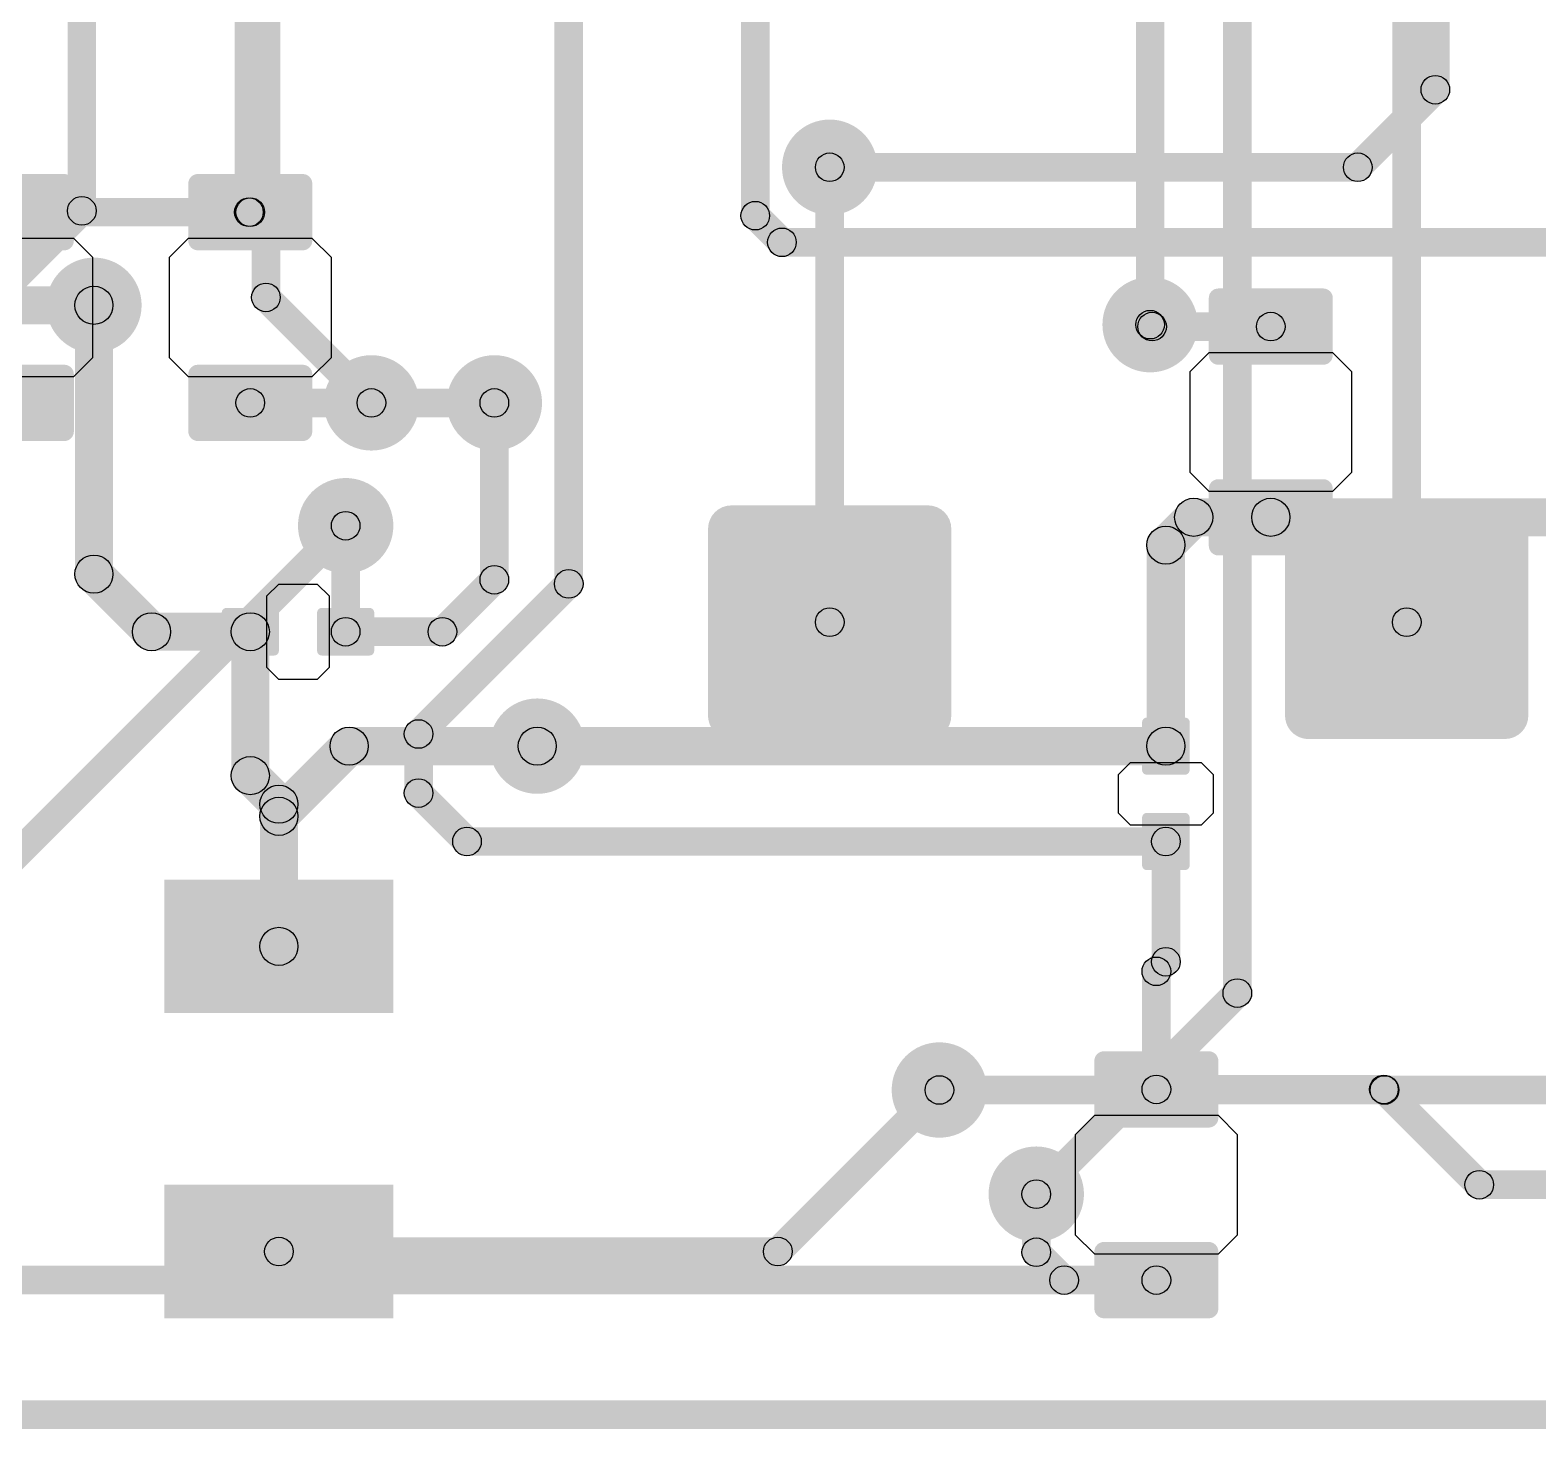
# Model space of a CAD drawing. Header units: millimetres. Extents: x 0 to 3.58, y 0 to 2.95.
# Drawn here: x 1.417 to 2.039, y 0.053 to 0.63 of the extents above; entities that cross this region are included whole.
import ezdxf

# ---------------------------------------------------------------- set-up
doc = ezdxf.new("R2010")
doc.units = ezdxf.units.MM
doc.header["$MEASUREMENT"] = 0
for name, color, linetype in [('BottomLayer', 5, 'Continuous'), ('TopLayer', 1, 'Continuous'), ('ViaHoleLayer', 16, 'Continuous')]:
    doc.layers.add(name, color=color, linetype=linetype)

# ---------------------------------------------------------------- blocks, each defined once
blk = doc.blocks.new('CAPMP7343X310N_15')
at = {"layer": 'TopLayer'}
h = blk.add_hatch(color=1, dxfattribs=at)
edge = h.paths.add_edge_path()
edge.add_arc((-0.15965, -0.03858), 0.00965, 180, 270)
edge.add_line((-0.15965, -0.04823), (-0.07854, -0.04823))
edge.add_arc((-0.07854, -0.03858), 0.00965, 270, 360)
edge.add_line((-0.0689, -0.03858), (-0.0689, 0.03858))
edge.add_arc((-0.07854, 0.03858), 0.00965, 0, 90)
edge.add_line((-0.07854, 0.04823), (-0.15965, 0.04823))
edge.add_arc((-0.15965, 0.03858), 0.00965, 90, 180)
edge.add_line((-0.16929, 0.03858), (-0.16929, -0.03858))
h = blk.add_hatch(color=1, dxfattribs=at)
edge = h.paths.add_edge_path()
edge.add_arc((0.07854, -0.03858), 0.00965, 180, 270)
edge.add_line((0.07854, -0.04823), (0.15965, -0.04823))
edge.add_arc((0.15965, -0.03858), 0.00965, 270, 360)
edge.add_line((0.16929, -0.03858), (0.16929, 0.03858))
edge.add_arc((0.15965, 0.03858), 0.00965, 0, 90)
edge.add_line((0.15965, 0.04823), (0.07854, 0.04823))
edge.add_arc((0.07854, 0.03858), 0.00965, 90, 180)
edge.add_line((0.0689, 0.03858), (0.0689, -0.03858))
blk = doc.blocks.new('RES0805_B_41')
at = {"layer": 'BottomLayer'}
h = blk.add_hatch(color=5, dxfattribs=at)
edge = h.paths.add_edge_path()
edge.add_arc((-0.02756, 0.02165), 0.00394, 0, 90)
edge.add_line((-0.02756, 0.02559), (-0.05118, 0.02559))
edge.add_arc((-0.05118, 0.02165), 0.00394, 90, 180)
edge.add_line((-0.05512, 0.02165), (-0.05512, -0.02165))
edge.add_arc((-0.05118, -0.02165), 0.00394, 180, 270)
edge.add_line((-0.05118, -0.02559), (-0.02756, -0.02559))
edge.add_arc((-0.02756, -0.02165), 0.00394, 270, 360)
edge.add_line((-0.02362, -0.02165), (-0.02362, 0.02165))
h = blk.add_hatch(color=5, dxfattribs=at)
edge = h.paths.add_edge_path()
edge.add_arc((0.05118, 0.02165), 0.00394, 0, 90)
edge.add_line((0.05118, 0.02559), (0.02756, 0.02559))
edge.add_arc((0.02756, 0.02165), 0.00394, 90, 180)
edge.add_line((0.02362, 0.02165), (0.02362, -0.02165))
edge.add_arc((0.02756, -0.02165), 0.00394, 180, 270)
edge.add_line((0.02756, -0.02559), (0.05118, -0.02559))
edge.add_arc((0.05118, -0.02165), 0.00394, 270, 360)
edge.add_line((0.05512, -0.02165), (0.05512, 0.02165))
for p, q in [((-0.02067, 0.03346), (-0.02854, 0.02559)), ((0.02067, 0.03346), (-0.02067, 0.03346)), ((0.02854, 0.02559), (0.02067, 0.03346)), ((-0.02854, 0.02559), (-0.02854, -0.02559)), ((0.02854, -0.02559), (0.02854, 0.02559)), ((-0.02854, -0.02559), (-0.02067, -0.03346)), ((0.02067, -0.03346), (0.02854, -0.02559)), ((-0.02067, -0.03346), (0.02067, -0.03346))]:
    blk.add_line(p, q, dxfattribs=at)
blk = doc.blocks.new('RES0805_B_45')
at = {"layer": 'BottomLayer'}
h = blk.add_hatch(color=5, dxfattribs=at)
edge = h.paths.add_edge_path()
edge.add_arc((-0.02756, 0.02165), 0.00394, 0, 90)
edge.add_line((-0.02756, 0.02559), (-0.05118, 0.02559))
edge.add_arc((-0.05118, 0.02165), 0.00394, 90, 180)
edge.add_line((-0.05512, 0.02165), (-0.05512, -0.02165))
edge.add_arc((-0.05118, -0.02165), 0.00394, 180, 270)
edge.add_line((-0.05118, -0.02559), (-0.02756, -0.02559))
edge.add_arc((-0.02756, -0.02165), 0.00394, 270, 360)
edge.add_line((-0.02362, -0.02165), (-0.02362, 0.02165))
h = blk.add_hatch(color=5, dxfattribs=at)
edge = h.paths.add_edge_path()
edge.add_arc((0.05118, 0.02165), 0.00394, 0, 90)
edge.add_line((0.05118, 0.02559), (0.02756, 0.02559))
edge.add_arc((0.02756, 0.02165), 0.00394, 90, 180)
edge.add_line((0.02362, 0.02165), (0.02362, -0.02165))
edge.add_arc((0.02756, -0.02165), 0.00394, 180, 270)
edge.add_line((0.02756, -0.02559), (0.05118, -0.02559))
edge.add_arc((0.05118, -0.02165), 0.00394, 270, 360)
edge.add_line((0.05512, -0.02165), (0.05512, 0.02165))
for p, q in [((-0.02067, 0.03346), (-0.02854, 0.02559)), ((0.02067, 0.03346), (-0.02067, 0.03346)), ((0.02854, 0.02559), (0.02067, 0.03346)), ((-0.02854, 0.02559), (-0.02854, -0.02559)), ((0.02854, -0.02559), (0.02854, 0.02559)), ((-0.02854, -0.02559), (-0.02067, -0.03346)), ((0.02067, -0.03346), (0.02854, -0.02559)), ((-0.02067, -0.03346), (0.02067, -0.03346))]:
    blk.add_line(p, q, dxfattribs=at)
blk = doc.blocks.new('RES0805_B_46')
at = {"layer": 'BottomLayer'}
h = blk.add_hatch(color=5, dxfattribs=at)
edge = h.paths.add_edge_path()
edge.add_arc((-0.02756, 0.02165), 0.00394, 0, 90)
edge.add_line((-0.02756, 0.02559), (-0.05118, 0.02559))
edge.add_arc((-0.05118, 0.02165), 0.00394, 90, 180)
edge.add_line((-0.05512, 0.02165), (-0.05512, -0.02165))
edge.add_arc((-0.05118, -0.02165), 0.00394, 180, 270)
edge.add_line((-0.05118, -0.02559), (-0.02756, -0.02559))
edge.add_arc((-0.02756, -0.02165), 0.00394, 270, 360)
edge.add_line((-0.02362, -0.02165), (-0.02362, 0.02165))
h = blk.add_hatch(color=5, dxfattribs=at)
edge = h.paths.add_edge_path()
edge.add_arc((0.05118, 0.02165), 0.00394, 0, 90)
edge.add_line((0.05118, 0.02559), (0.02756, 0.02559))
edge.add_arc((0.02756, 0.02165), 0.00394, 90, 180)
edge.add_line((0.02362, 0.02165), (0.02362, -0.02165))
edge.add_arc((0.02756, -0.02165), 0.00394, 180, 270)
edge.add_line((0.02756, -0.02559), (0.05118, -0.02559))
edge.add_arc((0.05118, -0.02165), 0.00394, 270, 360)
edge.add_line((0.05512, -0.02165), (0.05512, 0.02165))
for p, q in [((-0.02067, 0.03346), (-0.02854, 0.02559)), ((0.02067, 0.03346), (-0.02067, 0.03346)), ((0.02854, 0.02559), (0.02067, 0.03346)), ((-0.02854, 0.02559), (-0.02854, -0.02559)), ((0.02854, -0.02559), (0.02854, 0.02559)), ((-0.02854, -0.02559), (-0.02067, -0.03346)), ((0.02067, -0.03346), (0.02854, -0.02559)), ((-0.02067, -0.03346), (0.02067, -0.03346))]:
    blk.add_line(p, q, dxfattribs=at)
blk = doc.blocks.new('RES0805_B_47')
at = {"layer": 'BottomLayer'}
h = blk.add_hatch(color=5, dxfattribs=at)
edge = h.paths.add_edge_path()
edge.add_arc((-0.02756, 0.02165), 0.00394, 0, 90)
edge.add_line((-0.02756, 0.02559), (-0.05118, 0.02559))
edge.add_arc((-0.05118, 0.02165), 0.00394, 90, 180)
edge.add_line((-0.05512, 0.02165), (-0.05512, -0.02165))
edge.add_arc((-0.05118, -0.02165), 0.00394, 180, 270)
edge.add_line((-0.05118, -0.02559), (-0.02756, -0.02559))
edge.add_arc((-0.02756, -0.02165), 0.00394, 270, 360)
edge.add_line((-0.02362, -0.02165), (-0.02362, 0.02165))
h = blk.add_hatch(color=5, dxfattribs=at)
edge = h.paths.add_edge_path()
edge.add_arc((0.05118, 0.02165), 0.00394, 0, 90)
edge.add_line((0.05118, 0.02559), (0.02756, 0.02559))
edge.add_arc((0.02756, 0.02165), 0.00394, 90, 180)
edge.add_line((0.02362, 0.02165), (0.02362, -0.02165))
edge.add_arc((0.02756, -0.02165), 0.00394, 180, 270)
edge.add_line((0.02756, -0.02559), (0.05118, -0.02559))
edge.add_arc((0.05118, -0.02165), 0.00394, 270, 360)
edge.add_line((0.05512, -0.02165), (0.05512, 0.02165))
for p, q in [((-0.02067, 0.03346), (-0.02854, 0.02559)), ((0.02067, 0.03346), (-0.02067, 0.03346)), ((0.02854, 0.02559), (0.02067, 0.03346)), ((-0.02854, 0.02559), (-0.02854, -0.02559)), ((0.02854, -0.02559), (0.02854, 0.02559)), ((-0.02854, -0.02559), (-0.02067, -0.03346)), ((0.02067, -0.03346), (0.02854, -0.02559)), ((-0.02067, -0.03346), (0.02067, -0.03346))]:
    blk.add_line(p, q, dxfattribs=at)
blk = doc.blocks.new('CAPC1005X55N_B_68')
at = {"layer": 'BottomLayer'}
h = blk.add_hatch(color=5, dxfattribs=at)
edge = h.paths.add_edge_path()
edge.add_arc((-0.00984, 0.00787), 0.00197, 0, 90)
edge.add_line((-0.00984, 0.00984), (-0.02953, 0.00984))
edge.add_arc((-0.02953, 0.00787), 0.00197, 90, 180)
edge.add_line((-0.0315, 0.00787), (-0.0315, -0.00787))
edge.add_arc((-0.02953, -0.00787), 0.00197, 180, 270)
edge.add_line((-0.02953, -0.00984), (-0.00984, -0.00984))
edge.add_arc((-0.00984, -0.00787), 0.00197, 270, 360)
edge.add_line((-0.00787, -0.00787), (-0.00787, 0.00787))
h = blk.add_hatch(color=5, dxfattribs=at)
edge = h.paths.add_edge_path()
edge.add_arc((0.02953, 0.00787), 0.00197, 0, 90)
edge.add_line((0.02953, 0.00984), (0.00984, 0.00984))
edge.add_arc((0.00984, 0.00787), 0.00197, 90, 180)
edge.add_line((0.00787, 0.00787), (0.00787, -0.00787))
edge.add_arc((0.00984, -0.00787), 0.00197, 180, 270)
edge.add_line((0.00984, -0.00984), (0.02953, -0.00984))
edge.add_arc((0.02953, -0.00787), 0.00197, 270, 360)
edge.add_line((0.0315, -0.00787), (0.0315, 0.00787))
for p, q in [((-0.00787, 0.01969), (-0.0128, 0.01476)), ((0.00787, 0.01969), (-0.00787, 0.01969)), ((0.0128, 0.01476), (0.00787, 0.01969)), ((-0.0128, 0.01476), (-0.0128, -0.01476)), ((0.0128, -0.01476), (0.0128, 0.01476)), ((-0.0128, -0.01476), (-0.00787, -0.01969)), ((0.00787, -0.01969), (0.0128, -0.01476)), ((-0.00787, -0.01969), (0.00787, -0.01969))]:
    blk.add_line(p, q, dxfattribs=at)
blk = doc.blocks.new('CAP__TANTAL_B_72')
at = {"layer": 'TopLayer'}
for points in [[(-0.09055, 0.04724), (-0.03543, 0.04724), (-0.03543, -0.04724), (-0.09055, -0.04724)], [(0.03543, 0.04724), (0.09055, 0.04724), (0.09055, -0.04724), (0.03543, -0.04724)]]:
    blk.add_hatch(color=1, dxfattribs=at).paths.add_polyline_path(points)
blk = doc.blocks.new('CAPC1005X55N_73')
at = {"layer": 'TopLayer'}
h = blk.add_hatch(color=1, dxfattribs=at)
edge = h.paths.add_edge_path()
edge.add_arc((-0.02953, -0.00787), 0.00197, 180, 270)
edge.add_line((-0.02953, -0.00984), (-0.00984, -0.00984))
edge.add_arc((-0.00984, -0.00787), 0.00197, 270, 360)
edge.add_line((-0.00788, -0.00787), (-0.00788, 0.00787))
edge.add_arc((-0.00984, 0.00787), 0.00197, 0, 90)
edge.add_line((-0.00984, 0.00984), (-0.02953, 0.00984))
edge.add_arc((-0.02953, 0.00787), 0.00197, 90, 180)
edge.add_line((-0.0315, 0.00787), (-0.0315, -0.00787))
h = blk.add_hatch(color=1, dxfattribs=at)
edge = h.paths.add_edge_path()
edge.add_arc((0.00984, -0.00787), 0.00197, 180, 270)
edge.add_line((0.00984, -0.00984), (0.02953, -0.00984))
edge.add_arc((0.02953, -0.00787), 0.00197, 270, 360)
edge.add_line((0.03149, -0.00787), (0.03149, 0.00787))
edge.add_arc((0.02953, 0.00787), 0.00197, 0, 90)
edge.add_line((0.02953, 0.00984), (0.00984, 0.00984))
edge.add_arc((0.00984, 0.00787), 0.00197, 90, 180)
edge.add_line((0.00787, 0.00787), (0.00787, -0.00787))
for p, q in [((-0.0128, 0.01476), (-0.00787, 0.01969)), ((-0.00787, 0.01969), (0.00787, 0.01969)), ((0.00787, 0.01969), (0.0128, 0.01476)), ((-0.0128, -0.01476), (-0.0128, 0.01476)), ((0.0128, 0.01476), (0.0128, -0.01476)), ((-0.00787, -0.01969), (-0.0128, -0.01476)), ((0.0128, -0.01476), (0.00787, -0.01969)), ((0.00787, -0.01969), (-0.00787, -0.01969))]:
    blk.add_line(p, q, dxfattribs=at)

msp = doc.modelspace()

# ---------------------------------------------------------------- hatches: boundary and pattern name
at = {"layer": 'BottomLayer'}
for points in [[(2.00295, 0.60567), (1.99114, 0.60567), (1.99114, 0.71658), (2.00295, 0.71658)], [(1.72223, 0.55367), (1.71042, 0.55367), (1.71042, 0.67267), (1.72223, 0.67267)], [(1.64523, 0.40167), (1.63342, 0.40167), (1.63342, 0.6591), (1.64523, 0.6591)], [(1.51323, 0.55512), (1.50142, 0.55512), (1.50142, 0.6511), (1.51323, 0.6511)], [(1.96922, 0.56949), (1.96087, 0.57785), (1.99287, 0.60985), (2.00122, 0.60149)], [(1.74705, 0.56776), (1.74705, 0.57957), (1.96505, 0.57957), (1.96505, 0.56776)], [(1.40945, 0.54921), (1.40945, 0.56102), (1.50732, 0.56102), (1.50732, 0.54921)], [(1.50732, 0.54921), (1.50732, 0.56102), (1.50787, 0.56102), (1.50787, 0.54921)], [(1.71215, 0.54949), (1.7205, 0.55785), (1.7315, 0.54685), (1.72315, 0.53849)], [(1.72732, 0.53676), (1.72732, 0.54857), (2.11032, 0.54857), (2.11032, 0.53676)], [(1.32232, 0.5088), (1.32232, 0.52454), (1.44332, 0.52454), (1.44332, 0.5088)], [(1.87515, 0.50449), (1.8835, 0.51285), (1.88429, 0.51205), (1.87594, 0.5037)], [(1.88012, 0.50197), (1.88012, 0.51378), (1.92913, 0.51378), (1.92913, 0.50197)], [(1.50787, 0.47047), (1.50787, 0.48228), (1.55787, 0.48228), (1.55787, 0.47047)], [(1.55787, 0.47047), (1.55787, 0.48228), (1.60861, 0.48228), (1.60861, 0.47047)], [(1.89732, 0.42126), (1.89732, 0.43701), (1.92913, 0.43701), (1.92913, 0.42126)], [(1.92913, 0.42126), (1.92913, 0.43701), (2.11551, 0.43701), (2.11551, 0.42126)], [(1.40055, 0.27063), (1.3922, 0.27898), (1.54307, 0.42985), (1.55142, 0.42149)], [(1.89139, 0.41207), (1.88026, 0.4232), (1.89176, 0.4347), (1.90289, 0.42357)], [(1.8937, 0.33465), (1.87795, 0.33465), (1.87795, 0.41764), (1.8937, 0.41764)], [(1.5815, 0.33549), (1.57315, 0.34385), (1.63515, 0.40585), (1.6435, 0.39749)], [(1.62632, 0.32677), (1.62632, 0.34252), (1.88582, 0.34252), (1.88582, 0.32677)], [(1.58323, 0.31528), (1.57142, 0.31528), (1.57142, 0.33967), (1.58323, 0.33967)], [(1.57315, 0.3111), (1.5815, 0.31945), (1.6015, 0.29945), (1.59315, 0.2911)], [(1.59732, 0.28937), (1.59732, 0.30118), (1.88582, 0.30118), (1.88582, 0.28937)], [(1.89173, 0.24561), (1.87992, 0.24561), (1.87992, 0.29528), (1.89173, 0.29528)], [(1.88606, 0.23749), (1.87771, 0.24585), (1.88165, 0.24978), (1.89, 0.24143)], [(1.88779, 0.19291), (1.87598, 0.19291), (1.87598, 0.24167), (1.88779, 0.24167)], [(1.79232, 0.18676), (1.79232, 0.19857), (1.97606, 0.19857), (1.97606, 0.18676)], [(1.88189, 0.18701), (1.88189, 0.19882), (1.97582, 0.19882), (1.97582, 0.18701)], [(1.97164, 0.18874), (1.97999, 0.19709), (1.98024, 0.19685), (1.97189, 0.18849)], [(1.97189, 0.18849), (1.98024, 0.19685), (2.01936, 0.15772), (2.01101, 0.14937)], [(1.97606, 0.18676), (1.97606, 0.19857), (2.07953, 0.19857), (2.07953, 0.18676)], [(2.01519, 0.14764), (2.01519, 0.15945), (2.05512, 0.15945), (2.05512, 0.14764)], [(1.83823, 0.12567), (1.82642, 0.12567), (1.82642, 0.14967), (1.83823, 0.14967)], [(1.82815, 0.12149), (1.8365, 0.12985), (1.84799, 0.11835), (1.83964, 0.11)], [(1.22598, 0.10827), (1.22598, 0.12008), (1.84382, 0.12008), (1.84382, 0.10827)], [(1.84382, 0.10827), (1.84382, 0.12008), (1.88189, 0.12008), (1.88189, 0.10827)], [(0.43232, 0.05276), (0.43232, 0.06457), (3.24843, 0.06457), (3.24843, 0.05276)]]:
    msp.add_hatch(color=5, dxfattribs=at).paths.add_polyline_path(points)
h = msp.add_hatch(color=5, dxfattribs=at)
edge = h.paths.add_edge_path()
edge.add_arc((1.99705, 0.60567), 0.00591, 0, 360)
h = msp.add_hatch(color=5, dxfattribs=at)
edge = h.paths.add_edge_path()
edge.add_arc((1.99705, 0.60567), 0.00591, 0, 360)
h = msp.add_hatch(color=5, dxfattribs=at)
edge = h.paths.add_edge_path()
edge.add_arc((1.74705, 0.57367), 0.01969, 0, 360)
h = msp.add_hatch(color=5, dxfattribs=at)
edge = h.paths.add_edge_path()
edge.add_arc((1.74705, 0.57367), 0.00591, 0, 360)
h = msp.add_hatch(color=5, dxfattribs=at)
edge = h.paths.add_edge_path()
edge.add_arc((1.96505, 0.57367), 0.00591, 0, 360)
h = msp.add_hatch(color=5, dxfattribs=at)
edge = h.paths.add_edge_path()
edge.add_arc((1.96505, 0.57367), 0.00591, 0, 360)
h = msp.add_hatch(color=5, dxfattribs=at)
edge = h.paths.add_edge_path()
edge.add_arc((1.50732, 0.55512), 0.00591, 0, 360)
h = msp.add_hatch(color=5, dxfattribs=at)
edge = h.paths.add_edge_path()
edge.add_arc((1.50732, 0.55512), 0.00591, 0, 360)
h = msp.add_hatch(color=5, dxfattribs=at)
edge = h.paths.add_edge_path()
edge.add_arc((1.50732, 0.55512), 0.00591, 0, 360)
h = msp.add_hatch(color=5, dxfattribs=at)
edge = h.paths.add_edge_path()
edge.add_arc((1.50787, 0.55512), 0.00591, 0, 360)
h = msp.add_hatch(color=5, dxfattribs=at)
edge = h.paths.add_edge_path()
edge.add_arc((1.71632, 0.55367), 0.00591, 0, 360)
h = msp.add_hatch(color=5, dxfattribs=at)
edge = h.paths.add_edge_path()
edge.add_arc((1.71632, 0.55367), 0.00591, 0, 360)
h = msp.add_hatch(color=5, dxfattribs=at)
edge = h.paths.add_edge_path()
edge.add_arc((1.72732, 0.54267), 0.00591, 0, 360)
h = msp.add_hatch(color=5, dxfattribs=at)
edge = h.paths.add_edge_path()
edge.add_arc((1.72732, 0.54267), 0.00591, 0, 360)
h = msp.add_hatch(color=5, dxfattribs=at)
edge = h.paths.add_edge_path()
edge.add_arc((1.44332, 0.51667), 0.01969, 0, 360)
h = msp.add_hatch(color=5, dxfattribs=at)
edge = h.paths.add_edge_path()
edge.add_arc((1.44332, 0.51667), 0.00787, 0, 360)
h = msp.add_hatch(color=5, dxfattribs=at)
edge = h.paths.add_edge_path()
edge.add_arc((1.87932, 0.50867), 0.01969, 0, 360)
h = msp.add_hatch(color=5, dxfattribs=at)
edge = h.paths.add_edge_path()
edge.add_arc((1.87932, 0.50867), 0.00591, 0, 360)
h = msp.add_hatch(color=5, dxfattribs=at)
edge = h.paths.add_edge_path()
edge.add_arc((1.88012, 0.50787), 0.00591, 0, 360)
h = msp.add_hatch(color=5, dxfattribs=at)
edge = h.paths.add_edge_path()
edge.add_arc((1.88012, 0.50787), 0.00591, 0, 360)
h = msp.add_hatch(color=5, dxfattribs=at)
edge = h.paths.add_edge_path()
edge.add_arc((1.92913, 0.50787), 0.00591, 0, 360)
h = msp.add_hatch(color=5, dxfattribs=at)
edge = h.paths.add_edge_path()
edge.add_arc((1.55787, 0.47638), 0.01969, 0, 360)
h = msp.add_hatch(color=5, dxfattribs=at)
edge = h.paths.add_edge_path()
edge.add_arc((1.60861, 0.47638), 0.01969, 0, 360)
h = msp.add_hatch(color=5, dxfattribs=at)
edge = h.paths.add_edge_path()
edge.add_arc((1.50787, 0.47638), 0.00591, 0, 360)
h = msp.add_hatch(color=5, dxfattribs=at)
edge = h.paths.add_edge_path()
edge.add_arc((1.55787, 0.47638), 0.00591, 0, 360)
h = msp.add_hatch(color=5, dxfattribs=at)
edge = h.paths.add_edge_path()
edge.add_arc((1.55787, 0.47638), 0.00591, 0, 360)
h = msp.add_hatch(color=5, dxfattribs=at)
edge = h.paths.add_edge_path()
edge.add_arc((1.60861, 0.47638), 0.00591, 0, 360)
h = msp.add_hatch(color=5, dxfattribs=at)
edge = h.paths.add_edge_path()
edge.add_arc((1.54724, 0.42567), 0.01969, 0, 360)
h = msp.add_hatch(color=5, dxfattribs=at)
edge = h.paths.add_edge_path()
edge.add_arc((1.89732, 0.42913), 0.00787, 0, 360)
h = msp.add_hatch(color=5, dxfattribs=at)
edge = h.paths.add_edge_path()
edge.add_arc((1.89732, 0.42913), 0.00787, 0, 360)
h = msp.add_hatch(color=5, dxfattribs=at)
edge = h.paths.add_edge_path()
edge.add_arc((1.92913, 0.42913), 0.00787, 0, 360)
h = msp.add_hatch(color=5, dxfattribs=at)
edge = h.paths.add_edge_path()
edge.add_arc((1.92913, 0.42913), 0.00787, 0, 360)
h = msp.add_hatch(color=5, dxfattribs=at)
edge = h.paths.add_edge_path()
edge.add_arc((1.54724, 0.42567), 0.00591, 0, 360)
h = msp.add_hatch(color=5, dxfattribs=at)
edge = h.paths.add_edge_path()
edge.add_arc((1.88582, 0.41764), 0.00787, 0, 360)
h = msp.add_hatch(color=5, dxfattribs=at)
edge = h.paths.add_edge_path()
edge.add_arc((1.88582, 0.41764), 0.00787, 0, 360)
h = msp.add_hatch(color=5, dxfattribs=at)
edge = h.paths.add_edge_path()
edge.add_arc((1.63932, 0.40167), 0.00591, 0, 360)
h = msp.add_hatch(color=5, dxfattribs=at)
edge = h.paths.add_edge_path()
edge.add_arc((1.63932, 0.40167), 0.00591, 0, 360)
h = msp.add_hatch(color=5, dxfattribs=at)
edge = h.paths.add_edge_path()
edge.add_arc((1.62632, 0.33465), 0.01969, 0, 360)
h = msp.add_hatch(color=5, dxfattribs=at)
edge = h.paths.add_edge_path()
edge.add_arc((1.57732, 0.33967), 0.00591, 0, 360)
h = msp.add_hatch(color=5, dxfattribs=at)
edge = h.paths.add_edge_path()
edge.add_arc((1.57732, 0.33967), 0.00591, 0, 360)
h = msp.add_hatch(color=5, dxfattribs=at)
edge = h.paths.add_edge_path()
edge.add_arc((1.62632, 0.33465), 0.00787, 0, 360)
h = msp.add_hatch(color=5, dxfattribs=at)
edge = h.paths.add_edge_path()
edge.add_arc((1.88582, 0.33465), 0.00787, 0, 360)
h = msp.add_hatch(color=5, dxfattribs=at)
edge = h.paths.add_edge_path()
edge.add_arc((1.88582, 0.33465), 0.00787, 0, 360)
h = msp.add_hatch(color=5, dxfattribs=at)
edge = h.paths.add_edge_path()
edge.add_arc((1.57732, 0.31528), 0.00591, 0, 360)
h = msp.add_hatch(color=5, dxfattribs=at)
edge = h.paths.add_edge_path()
edge.add_arc((1.57732, 0.31528), 0.00591, 0, 360)
h = msp.add_hatch(color=5, dxfattribs=at)
edge = h.paths.add_edge_path()
edge.add_arc((1.59732, 0.29528), 0.00591, 0, 360)
h = msp.add_hatch(color=5, dxfattribs=at)
edge = h.paths.add_edge_path()
edge.add_arc((1.59732, 0.29528), 0.00591, 0, 360)
h = msp.add_hatch(color=5, dxfattribs=at)
edge = h.paths.add_edge_path()
edge.add_arc((1.88582, 0.29528), 0.00591, 0, 360)
h = msp.add_hatch(color=5, dxfattribs=at)
edge = h.paths.add_edge_path()
edge.add_arc((1.88582, 0.29528), 0.00591, 0, 360)
h = msp.add_hatch(color=5, dxfattribs=at)
edge = h.paths.add_edge_path()
edge.add_arc((1.88582, 0.24561), 0.00591, 0, 360)
h = msp.add_hatch(color=5, dxfattribs=at)
edge = h.paths.add_edge_path()
edge.add_arc((1.88582, 0.24561), 0.00591, 0, 360)
h = msp.add_hatch(color=5, dxfattribs=at)
edge = h.paths.add_edge_path()
edge.add_arc((1.88189, 0.24167), 0.00591, 0, 360)
h = msp.add_hatch(color=5, dxfattribs=at)
edge = h.paths.add_edge_path()
edge.add_arc((1.88189, 0.24167), 0.00591, 0, 360)
h = msp.add_hatch(color=5, dxfattribs=at)
edge = h.paths.add_edge_path()
edge.add_arc((1.79232, 0.19267), 0.01969, 0, 360)
h = msp.add_hatch(color=5, dxfattribs=at)
edge = h.paths.add_edge_path()
edge.add_arc((1.79232, 0.19267), 0.00591, 0, 360)
h = msp.add_hatch(color=5, dxfattribs=at)
edge = h.paths.add_edge_path()
edge.add_arc((1.88189, 0.19291), 0.00591, 0, 360)
h = msp.add_hatch(color=5, dxfattribs=at)
edge = h.paths.add_edge_path()
edge.add_arc((1.88189, 0.19291), 0.00591, 0, 360)
h = msp.add_hatch(color=5, dxfattribs=at)
edge = h.paths.add_edge_path()
edge.add_arc((1.97582, 0.19291), 0.00591, 0, 360)
h = msp.add_hatch(color=5, dxfattribs=at)
edge = h.paths.add_edge_path()
edge.add_arc((1.97582, 0.19291), 0.00591, 0, 360)
h = msp.add_hatch(color=5, dxfattribs=at)
edge = h.paths.add_edge_path()
edge.add_arc((1.97606, 0.19267), 0.00591, 0, 360)
h = msp.add_hatch(color=5, dxfattribs=at)
edge = h.paths.add_edge_path()
edge.add_arc((1.97606, 0.19267), 0.00591, 0, 360)
h = msp.add_hatch(color=5, dxfattribs=at)
edge = h.paths.add_edge_path()
edge.add_arc((1.97606, 0.19267), 0.00591, 0, 360)
h = msp.add_hatch(color=5, dxfattribs=at)
edge = h.paths.add_edge_path()
edge.add_arc((1.97606, 0.19267), 0.00591, 0, 360)
h = msp.add_hatch(color=5, dxfattribs=at)
edge = h.paths.add_edge_path()
edge.add_arc((1.83232, 0.14967), 0.01969, 0, 360)
h = msp.add_hatch(color=5, dxfattribs=at)
edge = h.paths.add_edge_path()
edge.add_arc((2.01519, 0.15354), 0.00591, 0, 360)
h = msp.add_hatch(color=5, dxfattribs=at)
edge = h.paths.add_edge_path()
edge.add_arc((2.01519, 0.15354), 0.00591, 0, 360)
h = msp.add_hatch(color=5, dxfattribs=at)
edge = h.paths.add_edge_path()
edge.add_arc((1.83232, 0.14967), 0.00591, 0, 360)
h = msp.add_hatch(color=5, dxfattribs=at)
edge = h.paths.add_edge_path()
edge.add_arc((1.83232, 0.12567), 0.00591, 0, 360)
h = msp.add_hatch(color=5, dxfattribs=at)
edge = h.paths.add_edge_path()
edge.add_arc((1.83232, 0.12567), 0.00591, 0, 360)
h = msp.add_hatch(color=5, dxfattribs=at)
edge = h.paths.add_edge_path()
edge.add_arc((1.84382, 0.11417), 0.00591, 0, 360)
h = msp.add_hatch(color=5, dxfattribs=at)
edge = h.paths.add_edge_path()
edge.add_arc((1.84382, 0.11417), 0.00591, 0, 360)
h = msp.add_hatch(color=5, dxfattribs=at)
edge = h.paths.add_edge_path()
edge.add_arc((1.84382, 0.11417), 0.00591, 0, 360)
h = msp.add_hatch(color=5, dxfattribs=at)
edge = h.paths.add_edge_path()
edge.add_arc((1.88189, 0.11417), 0.00591, 0, 360)
at = {"layer": 'TopLayer'}
for points in [[(1.44423, 0.55567), (1.43242, 0.55567), (1.43242, 1.28567), (1.44423, 1.28567)], [(1.92123, 0.23267), (1.90942, 0.23267), (1.90942, 1.03767), (1.92123, 1.03767)], [(1.88523, 0.50867), (1.87342, 0.50867), (1.87342, 0.97967), (1.88523, 0.97967)], [(1.52023, 0.51993), (1.50842, 0.51993), (1.50842, 0.74267), (1.52023, 0.74267)], [(1.99114, 0.38583), (1.97933, 0.38583), (1.97933, 0.66758), (1.99114, 0.66758)], [(1.75295, 0.38583), (1.74114, 0.38583), (1.74114, 0.57367), (1.75295, 0.57367)], [(1.3635, 0.47249), (1.35515, 0.48085), (1.43415, 0.55985), (1.4425, 0.55149)], [(1.51015, 0.51575), (1.5185, 0.52411), (1.56205, 0.48055), (1.5537, 0.4722)], [(1.4512, 0.40567), (1.43545, 0.40567), (1.43545, 0.51667), (1.4512, 0.51667)], [(1.61452, 0.40333), (1.60271, 0.40333), (1.60271, 0.47638), (1.61452, 0.47638)], [(1.55315, 0.38189), (1.54134, 0.38189), (1.54134, 0.42567), (1.55315, 0.42567)], [(1.43776, 0.4001), (1.44889, 0.41124), (1.47267, 0.38746), (1.46154, 0.37632)], [(1.59135, 0.37771), (1.583, 0.38607), (1.60444, 0.4075), (1.61279, 0.39915)], [(1.4671, 0.37402), (1.4671, 0.38976), (1.50787, 0.38976), (1.50787, 0.37402)], [(1.54724, 0.37598), (1.54724, 0.38779), (1.58717, 0.38779), (1.58717, 0.37598)], [(1.51575, 0.32248), (1.5, 0.32248), (1.5, 0.38189), (1.51575, 0.38189)], [(1.54866, 0.32677), (1.54866, 0.34252), (1.62632, 0.34252), (1.62632, 0.32677)], [(1.52525, 0.3001), (1.51412, 0.31124), (1.54309, 0.34021), (1.55423, 0.32908)], [(1.50231, 0.31691), (1.51344, 0.32805), (1.52525, 0.31624), (1.51412, 0.3051)], [(1.52756, 0.30567), (1.51181, 0.30567), (1.51181, 0.31067), (1.52756, 0.31067)], [(1.52756, 0.25197), (1.51181, 0.25197), (1.51181, 0.30567), (1.52756, 0.30567)], [(1.8365, 0.14549), (1.82815, 0.15385), (1.91115, 0.23685), (1.9195, 0.22849)], [(1.72981, 0.12181), (1.72146, 0.13016), (1.78815, 0.19685), (1.7965, 0.18849)], [(1.51968, 0.12008), (1.51968, 0.13189), (1.72564, 0.13189), (1.72564, 0.12008)]]:
    msp.add_hatch(color=1, dxfattribs=at).paths.add_polyline_path(points)
h = msp.add_hatch(color=1, dxfattribs=at)
edge = h.paths.add_edge_path()
edge.add_arc((1.74705, 0.57367), 0.01969, 0, 360)
h = msp.add_hatch(color=1, dxfattribs=at)
edge = h.paths.add_edge_path()
edge.add_arc((1.74705, 0.57367), 0.00591, 0, 360)
h = msp.add_hatch(color=1, dxfattribs=at)
edge = h.paths.add_edge_path()
edge.add_arc((1.43832, 0.55567), 0.00591, 0, 360)
h = msp.add_hatch(color=1, dxfattribs=at)
edge = h.paths.add_edge_path()
edge.add_arc((1.43832, 0.55567), 0.00591, 0, 360)
h = msp.add_hatch(color=1, dxfattribs=at)
edge = h.paths.add_edge_path()
edge.add_arc((1.44332, 0.51667), 0.01969, 0, 360)
h = msp.add_hatch(color=1, dxfattribs=at)
edge = h.paths.add_edge_path()
edge.add_arc((1.44332, 0.51667), 0.00787, 0, 360)
h = msp.add_hatch(color=1, dxfattribs=at)
edge = h.paths.add_edge_path()
edge.add_arc((1.51432, 0.51993), 0.00591, 0, 360)
h = msp.add_hatch(color=1, dxfattribs=at)
edge = h.paths.add_edge_path()
edge.add_arc((1.51432, 0.51993), 0.00591, 0, 360)
h = msp.add_hatch(color=1, dxfattribs=at)
edge = h.paths.add_edge_path()
edge.add_arc((1.87932, 0.50867), 0.01969, 0, 360)
h = msp.add_hatch(color=1, dxfattribs=at)
edge = h.paths.add_edge_path()
edge.add_arc((1.87932, 0.50867), 0.00591, 0, 360)
h = msp.add_hatch(color=1, dxfattribs=at)
edge = h.paths.add_edge_path()
edge.add_arc((1.55787, 0.47638), 0.01969, 0, 360)
h = msp.add_hatch(color=1, dxfattribs=at)
edge = h.paths.add_edge_path()
edge.add_arc((1.60861, 0.47638), 0.01969, 0, 360)
h = msp.add_hatch(color=1, dxfattribs=at)
edge = h.paths.add_edge_path()
edge.add_arc((1.55787, 0.47638), 0.00591, 0, 360)
h = msp.add_hatch(color=1, dxfattribs=at)
edge = h.paths.add_edge_path()
edge.add_arc((1.60861, 0.47638), 0.00591, 0, 360)
h = msp.add_hatch(color=1, dxfattribs=at)
edge = h.paths.add_edge_path()
edge.add_arc((1.54724, 0.42567), 0.01969, 0, 360)
h = msp.add_hatch(color=1, dxfattribs=at)
edge = h.paths.add_edge_path()
edge.add_arc((1.54724, 0.42567), 0.00591, 0, 360)
h = msp.add_hatch(color=1, dxfattribs=at)
edge = h.paths.add_edge_path()
edge.add_arc((1.44332, 0.40567), 0.00787, 0, 360)
h = msp.add_hatch(color=1, dxfattribs=at)
edge = h.paths.add_edge_path()
edge.add_arc((1.44332, 0.40567), 0.00787, 0, 360)
h = msp.add_hatch(color=1, dxfattribs=at)
edge = h.paths.add_edge_path()
edge.add_arc((1.60861, 0.40333), 0.00591, 0, 360)
h = msp.add_hatch(color=1, dxfattribs=at)
edge = h.paths.add_edge_path()
edge.add_arc((1.60861, 0.40333), 0.00591, 0, 360)
h = msp.add_hatch(color=1, dxfattribs=at)
edge = h.paths.add_edge_path()
edge.add_arc((1.4671, 0.38189), 0.00787, 0, 360)
h = msp.add_hatch(color=1, dxfattribs=at)
edge = h.paths.add_edge_path()
edge.add_arc((1.4671, 0.38189), 0.00787, 0, 360)
h = msp.add_hatch(color=1, dxfattribs=at)
edge = h.paths.add_edge_path()
edge.add_arc((1.50787, 0.38189), 0.00787, 0, 360)
h = msp.add_hatch(color=1, dxfattribs=at)
edge = h.paths.add_edge_path()
edge.add_arc((1.50787, 0.38189), 0.00787, 0, 360)
h = msp.add_hatch(color=1, dxfattribs=at)
edge = h.paths.add_edge_path()
edge.add_arc((1.54724, 0.38189), 0.00591, 0, 360)
h = msp.add_hatch(color=1, dxfattribs=at)
edge = h.paths.add_edge_path()
edge.add_arc((1.54724, 0.38189), 0.00591, 0, 360)
h = msp.add_hatch(color=1, dxfattribs=at)
edge = h.paths.add_edge_path()
edge.add_arc((1.58717, 0.38189), 0.00591, 0, 360)
h = msp.add_hatch(color=1, dxfattribs=at)
edge = h.paths.add_edge_path()
edge.add_arc((1.58717, 0.38189), 0.00591, 0, 360)
h = msp.add_hatch(color=1, dxfattribs=at)
edge = h.paths.add_edge_path()
edge.add_arc((1.74705, 0.38583), 0.00591, 0, 360)
h = msp.add_hatch(color=1, dxfattribs=at)
edge = h.paths.add_edge_path()
edge.add_arc((1.98524, 0.38583), 0.00591, 0, 360)
h = msp.add_hatch(color=1, dxfattribs=at)
edge = h.paths.add_edge_path()
edge.add_arc((1.62632, 0.33465), 0.01969, 0, 360)
h = msp.add_hatch(color=1, dxfattribs=at)
edge = h.paths.add_edge_path()
edge.add_arc((1.54866, 0.33465), 0.00787, 0, 360)
h = msp.add_hatch(color=1, dxfattribs=at)
edge = h.paths.add_edge_path()
edge.add_arc((1.54866, 0.33465), 0.00787, 0, 360)
h = msp.add_hatch(color=1, dxfattribs=at)
edge = h.paths.add_edge_path()
edge.add_arc((1.62632, 0.33465), 0.00787, 0, 360)
h = msp.add_hatch(color=1, dxfattribs=at)
edge = h.paths.add_edge_path()
edge.add_arc((1.50787, 0.32248), 0.00787, 0, 360)
h = msp.add_hatch(color=1, dxfattribs=at)
edge = h.paths.add_edge_path()
edge.add_arc((1.50787, 0.32248), 0.00787, 0, 360)
h = msp.add_hatch(color=1, dxfattribs=at)
edge = h.paths.add_edge_path()
edge.add_arc((1.51968, 0.31067), 0.00787, 0, 360)
h = msp.add_hatch(color=1, dxfattribs=at)
edge = h.paths.add_edge_path()
edge.add_arc((1.51968, 0.31067), 0.00787, 0, 360)
h = msp.add_hatch(color=1, dxfattribs=at)
edge = h.paths.add_edge_path()
edge.add_arc((1.51968, 0.30567), 0.00787, 0, 360)
h = msp.add_hatch(color=1, dxfattribs=at)
edge = h.paths.add_edge_path()
edge.add_arc((1.51968, 0.30567), 0.00787, 0, 360)
h = msp.add_hatch(color=1, dxfattribs=at)
edge = h.paths.add_edge_path()
edge.add_arc((1.51968, 0.30567), 0.00787, 0, 360)
h = msp.add_hatch(color=1, dxfattribs=at)
edge = h.paths.add_edge_path()
edge.add_arc((1.51968, 0.25197), 0.00787, 0, 360)
h = msp.add_hatch(color=1, dxfattribs=at)
edge = h.paths.add_edge_path()
edge.add_arc((1.91532, 0.23267), 0.00591, 0, 360)
h = msp.add_hatch(color=1, dxfattribs=at)
edge = h.paths.add_edge_path()
edge.add_arc((1.91532, 0.23267), 0.00591, 0, 360)
h = msp.add_hatch(color=1, dxfattribs=at)
edge = h.paths.add_edge_path()
edge.add_arc((1.79232, 0.19267), 0.01969, 0, 360)
h = msp.add_hatch(color=1, dxfattribs=at)
edge = h.paths.add_edge_path()
edge.add_arc((1.79232, 0.19267), 0.00591, 0, 360)
h = msp.add_hatch(color=1, dxfattribs=at)
edge = h.paths.add_edge_path()
edge.add_arc((1.83232, 0.14967), 0.01969, 0, 360)
h = msp.add_hatch(color=1, dxfattribs=at)
edge = h.paths.add_edge_path()
edge.add_arc((1.83232, 0.14967), 0.00591, 0, 360)
h = msp.add_hatch(color=1, dxfattribs=at)
edge = h.paths.add_edge_path()
edge.add_arc((1.51968, 0.12598), 0.00591, 0, 360)
h = msp.add_hatch(color=1, dxfattribs=at)
edge = h.paths.add_edge_path()
edge.add_arc((1.72564, 0.12598), 0.00591, 0, 360)
h = msp.add_hatch(color=1, dxfattribs=at)
edge = h.paths.add_edge_path()
edge.add_arc((1.72564, 0.12598), 0.00591, 0, 360)
at = {"layer": 'ViaHoleLayer'}
h = msp.add_hatch(color=16, dxfattribs=at)
edge = h.paths.add_edge_path()
edge.add_arc((1.74705, 0.57367), 0.01181, 0, 360)
h = msp.add_hatch(color=16, dxfattribs=at)
edge = h.paths.add_edge_path()
edge.add_arc((1.44332, 0.51667), 0.01181, 0, 360)
h = msp.add_hatch(color=16, dxfattribs=at)
edge = h.paths.add_edge_path()
edge.add_arc((1.87932, 0.50867), 0.01181, 0, 360)
h = msp.add_hatch(color=16, dxfattribs=at)
edge = h.paths.add_edge_path()
edge.add_arc((1.55787, 0.47638), 0.01181, 0, 360)
h = msp.add_hatch(color=16, dxfattribs=at)
edge = h.paths.add_edge_path()
edge.add_arc((1.60861, 0.47638), 0.01181, 0, 360)
h = msp.add_hatch(color=16, dxfattribs=at)
edge = h.paths.add_edge_path()
edge.add_arc((1.54724, 0.42567), 0.01181, 0, 360)
h = msp.add_hatch(color=16, dxfattribs=at)
edge = h.paths.add_edge_path()
edge.add_arc((1.62632, 0.33465), 0.01181, 0, 360)
h = msp.add_hatch(color=16, dxfattribs=at)
edge = h.paths.add_edge_path()
edge.add_arc((1.79232, 0.19267), 0.01181, 0, 360)
h = msp.add_hatch(color=16, dxfattribs=at)
edge = h.paths.add_edge_path()
edge.add_arc((1.83232, 0.14967), 0.01181, 0, 360)

# ---------------------------------------------------------------- linework, layer by layer
at = {"layer": 'BottomLayer'}
for centre, radius in [((1.99705, 0.60567), 0.00591), ((1.99705, 0.60567), 0.00591), ((1.74705, 0.57367), 0.00591), ((1.96505, 0.57367), 0.00591), ((1.96505, 0.57367), 0.00591), ((1.50732, 0.55512), 0.00591), ((1.50732, 0.55512), 0.00591), ((1.50732, 0.55512), 0.00591), ((1.50787, 0.55512), 0.00591), ((1.71632, 0.55367), 0.00591), ((1.71632, 0.55367), 0.00591), ((1.72732, 0.54267), 0.00591), ((1.72732, 0.54267), 0.00591), ((1.44332, 0.51667), 0.00787), ((1.87932, 0.50867), 0.00591), ((1.88012, 0.50787), 0.00591), ((1.88012, 0.50787), 0.00591), ((1.92913, 0.50787), 0.00591), ((1.50787, 0.47638), 0.00591), ((1.55787, 0.47638), 0.00591), ((1.55787, 0.47638), 0.00591), ((1.60861, 0.47638), 0.00591), ((1.89732, 0.42913), 0.00787), ((1.89732, 0.42913), 0.00787), ((1.92913, 0.42913), 0.00787), ((1.92913, 0.42913), 0.00787), ((1.54724, 0.42567), 0.00591), ((1.88582, 0.41764), 0.00787), ((1.88582, 0.41764), 0.00787), ((1.63932, 0.40167), 0.00591), ((1.63932, 0.40167), 0.00591), ((1.57732, 0.33967), 0.00591), ((1.57732, 0.33967), 0.00591), ((1.62632, 0.33465), 0.00787), ((1.88582, 0.33465), 0.00787), ((1.88582, 0.33465), 0.00787), ((1.57732, 0.31528), 0.00591), ((1.57732, 0.31528), 0.00591), ((1.59732, 0.29528), 0.00591), ((1.59732, 0.29528), 0.00591), ((1.88582, 0.29528), 0.00591), ((1.88582, 0.29528), 0.00591), ((1.88582, 0.24561), 0.00591), ((1.88582, 0.24561), 0.00591), ((1.88189, 0.24167), 0.00591), ((1.88189, 0.24167), 0.00591), ((1.79232, 0.19267), 0.00591), ((1.88189, 0.19291), 0.00591), ((1.88189, 0.19291), 0.00591), ((1.97582, 0.19291), 0.00591), ((1.97582, 0.19291), 0.00591), ((1.97606, 0.19267), 0.00591), ((1.97606, 0.19267), 0.00591), ((1.97606, 0.19267), 0.00591), ((1.97606, 0.19267), 0.00591), ((2.01519, 0.15354), 0.00591), ((2.01519, 0.15354), 0.00591), ((1.83232, 0.14967), 0.00591), ((1.83232, 0.12567), 0.00591), ((1.83232, 0.12567), 0.00591), ((1.84382, 0.11417), 0.00591), ((1.84382, 0.11417), 0.00591), ((1.84382, 0.11417), 0.00591), ((1.88189, 0.11417), 0.00591)]:
    msp.add_circle(centre, radius, dxfattribs=at)
at = {"layer": 'TopLayer'}
for centre, radius in [((1.74705, 0.57367), 0.00591), ((1.43832, 0.55567), 0.00591), ((1.43832, 0.55567), 0.00591), ((1.44332, 0.51667), 0.00787), ((1.51432, 0.51993), 0.00591), ((1.51432, 0.51993), 0.00591), ((1.87932, 0.50867), 0.00591), ((1.55787, 0.47638), 0.00591), ((1.60861, 0.47638), 0.00591), ((1.54724, 0.42567), 0.00591), ((1.44332, 0.40567), 0.00787), ((1.44332, 0.40567), 0.00787), ((1.60861, 0.40333), 0.00591), ((1.60861, 0.40333), 0.00591), ((1.4671, 0.38189), 0.00787), ((1.4671, 0.38189), 0.00787), ((1.50787, 0.38189), 0.00787), ((1.50787, 0.38189), 0.00787), ((1.54724, 0.38189), 0.00591), ((1.54724, 0.38189), 0.00591), ((1.58717, 0.38189), 0.00591), ((1.58717, 0.38189), 0.00591), ((1.74705, 0.38583), 0.00591), ((1.98524, 0.38583), 0.00591), ((1.54866, 0.33465), 0.00787), ((1.54866, 0.33465), 0.00787), ((1.62632, 0.33465), 0.00787), ((1.50787, 0.32248), 0.00787), ((1.50787, 0.32248), 0.00787), ((1.51968, 0.31067), 0.00787), ((1.51968, 0.31067), 0.00787), ((1.51968, 0.30567), 0.00787), ((1.51968, 0.30567), 0.00787), ((1.51968, 0.30567), 0.00787), ((1.51968, 0.25197), 0.00787), ((1.91532, 0.23267), 0.00591), ((1.91532, 0.23267), 0.00591), ((1.79232, 0.19267), 0.00591), ((1.83232, 0.14967), 0.00591), ((1.51968, 0.12598), 0.00591), ((1.72564, 0.12598), 0.00591), ((1.72564, 0.12598), 0.00591)]:
    msp.add_circle(centre, radius, dxfattribs=at)

# ---------------------------------------------------------------- block references
for name, p, rotation in [('RES0805_B_47', (1.40945, 0.51575), 270), ('RES0805_B_46', (1.50787, 0.51575), 270), ('RES0805_B_41', (1.92913, 0.4685), 90), ('CAPMP7343X310N_15', (1.86614, 0.38583), 360), ('CAPC1005X55N_73', (1.52756, 0.38189), 180), ('CAPC1005X55N_B_68', (1.88583, 0.31496), 90), ('CAP__TANTAL_B_72', (1.51968, 0.18898), 90), ('RES0805_B_45', (1.88189, 0.15354), 270)]:
    msp.add_blockref(name, p, dxfattribs=dict(rotation=rotation))

doc.saveas('drawing.dxf')
